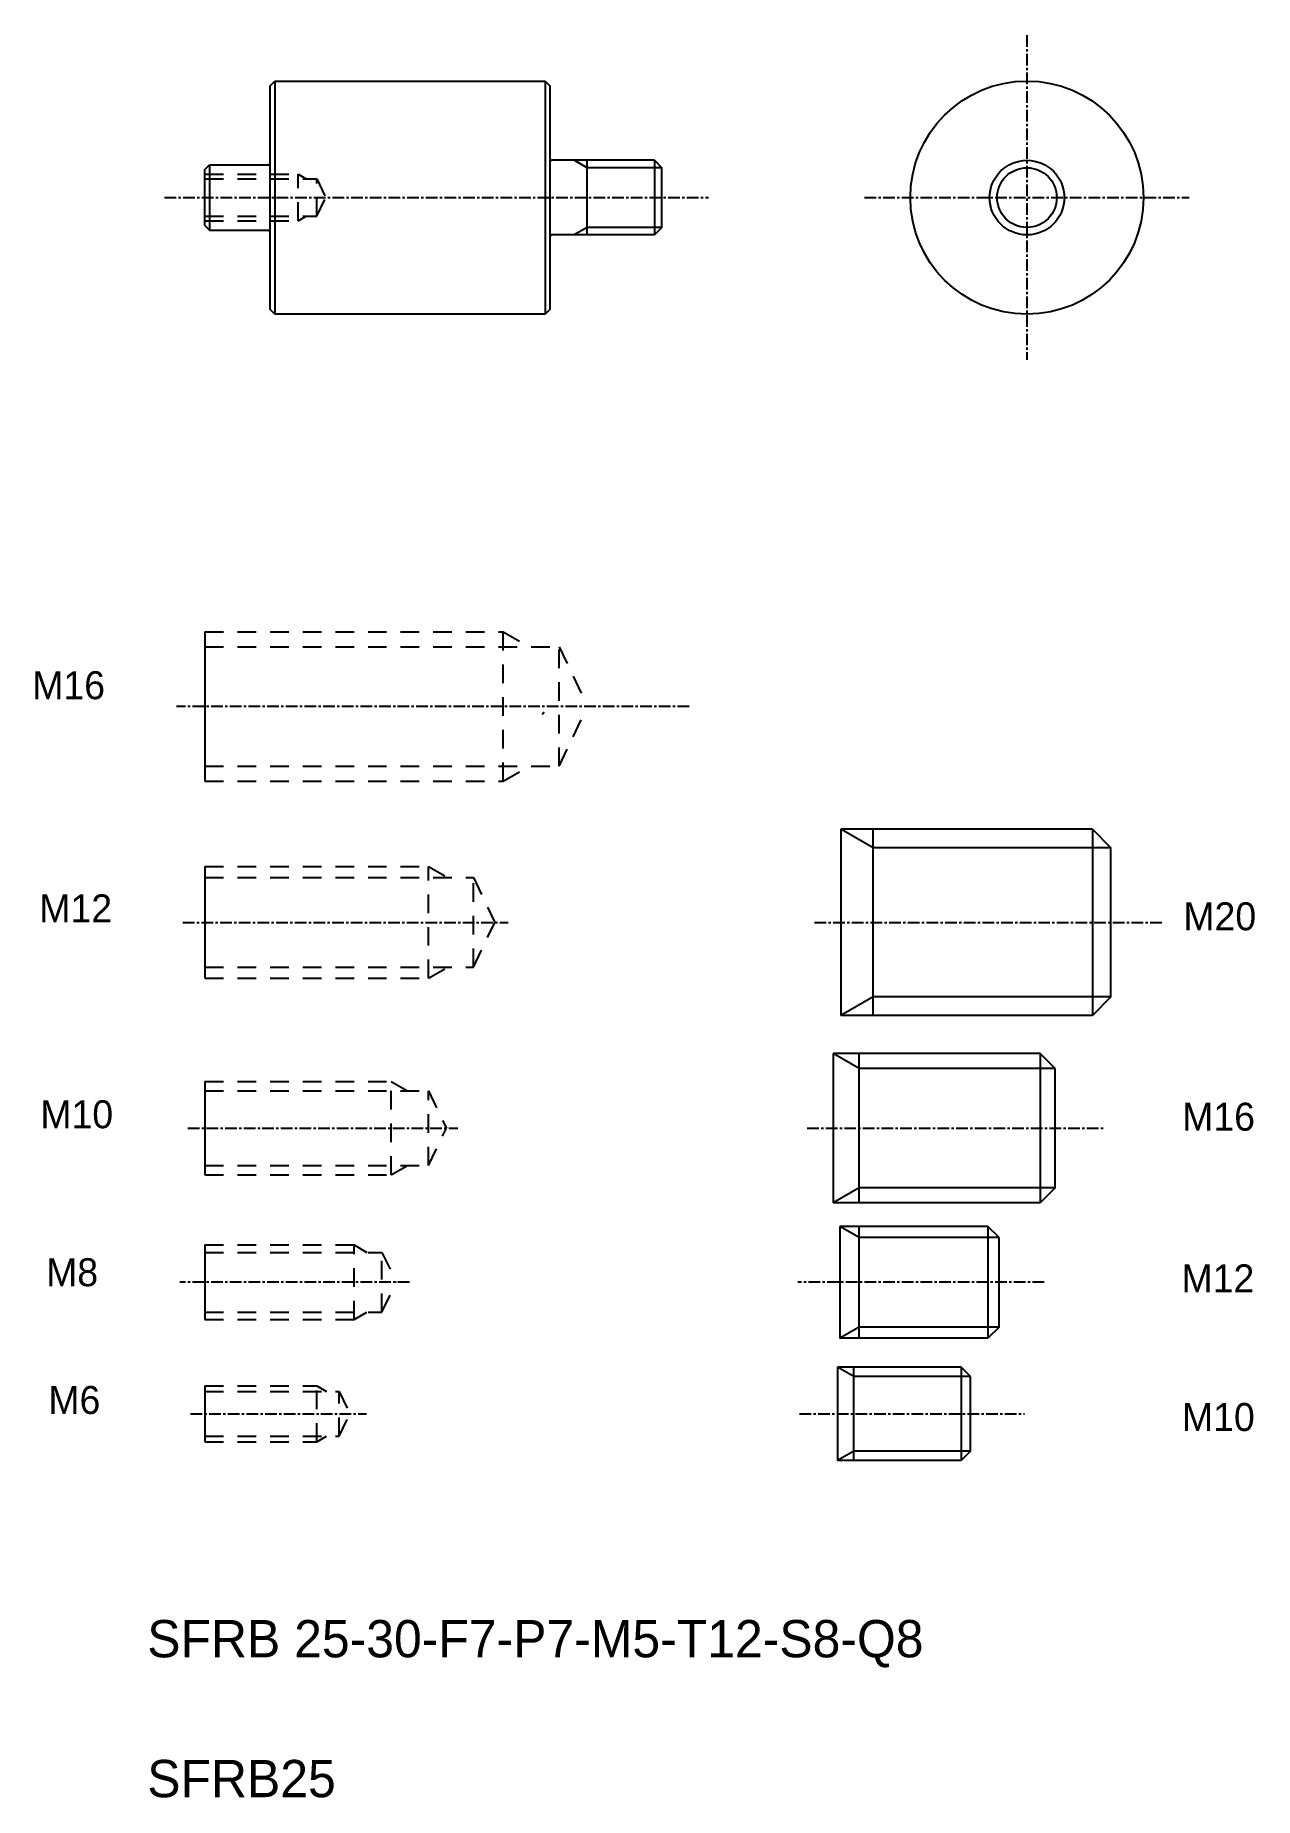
# Model space of a CAD drawing. Extents: x 21 to 151, y 83 to 272.
import ezdxf

# ---------------------------------------------------------------- set-up
doc = ezdxf.new("R2010")
doc.units = 0
doc.linetypes.add('CENTER', pattern=[2, 1.25, -0.25, 0.25, -0.25])
doc.linetypes.add('DASHED', pattern=[3.5, 2, -1.5])
doc.layers.get('0').update_dxf_attribs({"linetype": 'CONTINUOUS'})
doc.layers.add('CENTER', color=1, linetype='CENTER')

msp = doc.modelspace()

# ---------------------------------------------------------------- linework, layer by layer
for p, q in [((45.77, 266.74), (46.27, 267.24)), ((45.77, 242.74), (45.77, 266.74)), ((46.27, 267.24), (75.27, 267.24)), ((46.27, 267.24), (46.27, 242.24)), ((75.27, 267.24), (75.27, 242.24)), ((75.27, 267.24), (75.77, 266.74)), ((75.77, 266.74), (75.77, 242.74)), ((46.27, 260.99), (46.27, 260.99)), ((38.77, 257.74), (39.27, 258.24)), ((38.77, 251.74), (38.77, 257.74)), ((79.77, 250.74), (79.77, 258.74)), ((86.97, 258.74), (87.77, 257.94)), ((87.77, 251.54), (87.77, 257.94)), ((46.27, 254.74), (46.27, 254.74)), ((38.77, 251.74), (39.27, 251.24)), ((87.77, 251.54), (86.97, 250.74)), ((46.27, 242.24), (45.77, 242.74)), ((75.27, 242.24), (46.27, 242.24)), ((75.77, 242.74), (75.27, 242.24)), ((38.77, 208.17), (38.77, 192.17)), ((106.97, 187.02), (106.97, 167.02)), ((110.43, 167.02), (110.43, 187.02)), ((133.93, 187.02), (135.93, 185.02)), ((135.93, 169.02), (135.93, 185.02)), ((38.77, 183.02), (38.77, 171.02)), ((135.93, 169.02), (133.93, 167.02)), ((106.13, 162.94), (106.13, 146.94)), ((108.93, 146.94), (108.93, 162.94)), ((129.93, 161.34), (128.33, 162.94)), ((129.93, 148.54), (129.93, 161.34)), ((38.77, 159.94), (38.77, 149.94)), ((129.93, 148.54), (128.33, 146.94)), ((106.85, 144.42), (106.85, 132.42)), ((108.93, 132.42), (108.93, 144.42)), ((123.93, 143.22), (122.73, 144.42)), ((38.77, 142.42), (38.77, 134.42)), ((123.93, 133.62), (123.93, 143.22)), ((123.93, 133.62), (122.73, 132.42)), ((106.62, 129.31), (106.62, 119.31)), ((108.35, 119.31), (108.35, 129.31)), ((120.85, 128.31), (119.85, 129.31)), ((38.77, 127.31), (38.77, 121.31)), ((120.85, 120.31), (120.85, 128.31)), ((120.85, 120.31), (119.85, 119.31))]:
    msp.add_line(p, q)
at = {"color": 3, "linetype": 'DASHED'}
for p, q in [((38.77, 257.24), (48.77, 257.24)), ((48.77, 252.24), (48.77, 257.24)), ((48.77, 257.24), (49.63, 256.74)), ((38.77, 256.74), (50.77, 256.74)), ((50.77, 252.74), (50.77, 256.74)), ((50.77, 256.74), (51.72, 254.74)), ((50.77, 252.74), (51.72, 254.74)), ((38.77, 252.74), (50.77, 252.74)), ((38.77, 252.24), (48.77, 252.24)), ((48.77, 252.24), (49.63, 252.74)), ((38.77, 208.17), (70.77, 208.17)), ((70.77, 192.17), (70.77, 208.17)), ((70.77, 208.17), (73.54, 206.57)), ((38.77, 206.57), (76.77, 206.57)), ((76.77, 193.77), (76.77, 206.57)), ((76.77, 206.57), (79.82, 200.17)), ((76.77, 193.77), (79.82, 200.17)), ((38.77, 193.77), (76.77, 193.77)), ((70.77, 192.17), (73.54, 193.77)), ((38.77, 192.17), (70.77, 192.17)), ((38.77, 183.02), (62.77, 183.02)), ((38.77, 181.82), (67.57, 181.82)), ((62.77, 171.02), (62.77, 183.02)), ((62.77, 183.02), (64.85, 181.82)), ((67.57, 172.22), (67.57, 181.82)), ((67.57, 181.82), (69.85, 177.02)), ((67.57, 172.22), (69.85, 177.02)), ((38.77, 172.22), (67.57, 172.22)), ((62.77, 171.02), (64.85, 172.22)), ((38.77, 171.02), (62.77, 171.02)), ((38.77, 159.94), (58.77, 159.94)), ((38.77, 158.94), (62.77, 158.94)), ((58.77, 149.94), (58.77, 159.94)), ((58.77, 159.94), (60.5, 158.94)), ((62.77, 150.94), (62.77, 158.94)), ((62.77, 158.94), (64.67, 154.94)), ((62.77, 150.94), (64.67, 154.94)), ((38.77, 150.94), (62.77, 150.94)), ((38.77, 149.94), (58.77, 149.94)), ((58.77, 149.94), (60.5, 150.94)), ((38.77, 142.42), (54.77, 142.42)), ((54.77, 134.42), (54.77, 142.42)), ((54.77, 142.42), (56.15, 141.62)), ((38.77, 141.62), (57.77, 141.62)), ((57.77, 135.22), (57.77, 141.62)), ((57.77, 141.62), (59.29, 138.42)), ((57.77, 135.22), (59.29, 138.42)), ((38.77, 135.22), (57.77, 135.22)), ((38.77, 134.42), (54.77, 134.42)), ((54.77, 134.42), (56.15, 135.22)), ((38.77, 127.31), (50.77, 127.31)), ((38.77, 126.71), (53.17, 126.71)), ((50.77, 127.31), (51.81, 126.71)), ((50.77, 121.31), (50.77, 127.31)), ((53.17, 126.71), (54.31, 124.31)), ((53.17, 121.91), (53.17, 126.71)), ((53.17, 121.91), (54.31, 124.31)), ((38.77, 121.91), (53.17, 121.91)), ((38.77, 121.31), (50.77, 121.31)), ((50.77, 121.31), (51.81, 121.91))]:
    msp.add_line(p, q, dxfattribs=at)
at = {"color": 7, "linetype": 'CONTINUOUS'}
for p, q in [((39.27, 258.24), (45.57, 258.24)), ((86.97, 258.74), (75.97, 258.74)), ((39.27, 251.24), (45.57, 251.24)), ((86.97, 250.74), (75.97, 250.74)), ((133.93, 187.02), (106.97, 187.02)), ((133.93, 187.02), (133.93, 167.02)), ((133.93, 167.02), (106.97, 167.02)), ((128.33, 162.94), (106.13, 162.94)), ((128.33, 162.94), (128.33, 146.94)), ((128.33, 146.94), (106.13, 146.94)), ((122.73, 144.42), (106.85, 144.42)), ((122.73, 144.42), (122.73, 132.42)), ((122.73, 132.42), (106.85, 132.42)), ((119.85, 129.31), (106.62, 129.31)), ((119.85, 129.31), (119.85, 119.31)), ((119.85, 119.31), (106.62, 119.31))]:
    msp.add_line(p, q, dxfattribs=at)
at = {"color": 7}
for p, q in [((39.27, 258.24), (39.27, 251.24)), ((86.97, 258.74), (86.97, 250.74))]:
    msp.add_line(p, q, dxfattribs=at)
at = {"color": 3, "linetype": 'CONTINUOUS'}
for p, q in [((79.77, 257.94), (78.38, 258.74)), ((87.77, 257.94), (79.77, 257.94)), ((79.77, 251.54), (78.38, 250.74)), ((87.77, 251.54), (79.77, 251.54)), ((110.43, 185.02), (106.97, 187.02)), ((135.93, 185.02), (110.43, 185.02)), ((110.43, 169.02), (106.97, 167.02)), ((135.93, 169.02), (110.43, 169.02)), ((108.93, 161.34), (106.16, 162.94)), ((129.93, 161.34), (108.93, 161.34)), ((108.93, 148.54), (106.16, 146.94)), ((129.93, 148.54), (108.93, 148.54)), ((108.93, 143.22), (106.85, 144.42)), ((123.93, 143.22), (108.93, 143.22)), ((108.93, 133.62), (106.85, 132.42)), ((123.93, 133.62), (108.93, 133.62)), ((108.35, 128.31), (106.62, 129.31)), ((120.85, 128.31), (108.35, 128.31)), ((108.35, 120.31), (106.62, 119.31)), ((120.85, 120.31), (108.35, 120.31))]:
    msp.add_line(p, q, dxfattribs=at)
msp.add_circle((126.92, 254.74), 12.5)
at = {"color": 7, "linetype": 'CONTINUOUS'}
msp.add_circle((126.92, 254.74), 4, dxfattribs=at)
at = {"color": 3, "linetype": 'CONTINUOUS'}
msp.add_circle((126.92, 254.74), 3.2, dxfattribs=at)
for centre, start, end in [((45.57, 258.44), 270, 0), ((75.97, 258.94), 180, 270), ((45.57, 251.04), 0, 90), ((75.97, 250.54), 90, 180)]:
    msp.add_arc(centre, 0.2, start, end)
at = {"color": 3, "linetype": 'DASHED'}
msp.add_arc((75.17, 199.31), 0.2, 90, 180, dxfattribs=at)
at = {"layer": 'CENTER', "color": 1, "linetype": 'CENTER'}
for p, q in [((126.92, 272.15), (126.92, 237.33)), ((34.46, 254.74), (92.78, 254.74)), ((109.51, 254.74), (144.32, 254.74)), ((90.7, 200.17), (35.74, 200.17)), ((36.42, 177.02), (71.28, 177.02)), ((104.14, 177.02), (141.45, 177.02)), ((36.94, 154.94), (65.89, 154.94)), ((103.34, 154.94), (135.19, 154.94)), ((60.71, 138.42), (36.11, 138.42)), ((128.75, 138.42), (102.34, 138.42)), ((37.23, 124.31), (56.12, 124.31)), ((102.54, 124.31), (126.65, 124.31))]:
    msp.add_line(p, q, dxfattribs=at)

# ---------------------------------------------------------------- texts
at = {"color": 7}
for s, p in [('M16', (20.27, 200.95)), ('M12', (21.03, 177.02)), ('M20', (143.69, 176.17)), ('M10', (21.14, 154.94)), ('M16', (143.56, 154.68)), ('M8', (21.76, 138)), ('M12', (143.49, 137.34)), ('M6', (22, 124.3)), ('M10', (143.54, 122.47))]:
    msp.add_text(s, height=3, dxfattribs=at).set_placement(p)
for s, p in [('SFRB 25-30-F7-P7-M5-T12-S8-Q8', (32.6, 98.2)), ('SFRB25', (32.6, 83.2))]:
    msp.add_text(s, height=4).set_placement(p)

doc.saveas('drawing.dxf')
